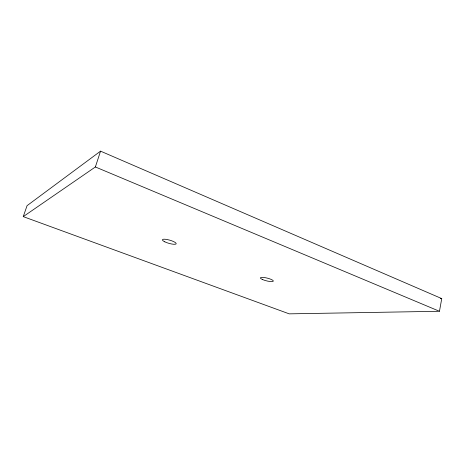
<?xml version="1.0" encoding="UTF-8"?>
<svg xmlns="http://www.w3.org/2000/svg" width="465" height="465" viewBox="0 0 465 465"><rect width="100%" height="100%" fill="white"/><g stroke="black" fill="none" stroke-linecap="round" stroke-linejoin="round"><path stroke-width="0.7" d="M439.46 311.277L441.75 298.6L100.55 151.148L27.069 205.664L23.25 216.62L289.213 313.852L439.46 311.277L95.377 166.97L23.25 216.62M95.377 166.97L100.55 151.148M440.303 298.658L441.75 298.6M164.813 241.835A7.19 1.651 16.1 0 0 176.101 243.916A7.19 1.651 16.1 0 0 166.958 239.498A7.19 1.651 16.1 0 0 164.813 241.835M262.545 279.546A6.667 1.418 14 0 0 273.205 281.296A6.667 1.418 14 0 0 264.858 277.617A6.667 1.418 14 0 0 262.545 279.546"/></g></svg>
